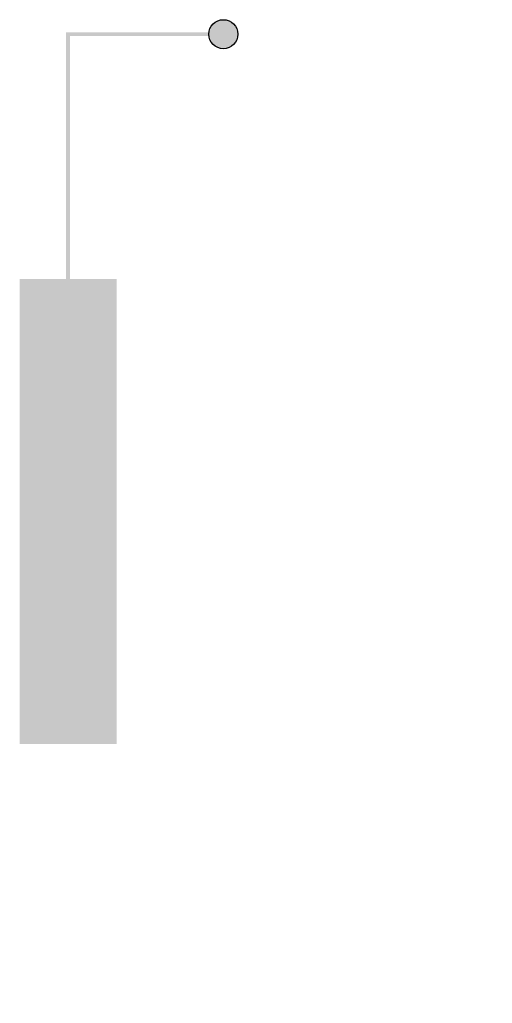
# Model space of a CAD drawing. Header units: metres. Extents: x -10515 to 89255, y -60186 to -4330.
# Drawn here: x -10515 to 13885, y -57646 to -6870 of the extents above; entities that cross this region are included whole.
import ezdxf

# ---------------------------------------------------------------- set-up
doc = ezdxf.new("R2010")
doc.units = ezdxf.units.M

msp = doc.modelspace()

# ---------------------------------------------------------------- hatches: boundary and pattern name
h = msp.add_hatch(color=5)
edge = h.paths.add_edge_path()
edge.add_arc((0, -7620), 750, 0, 360)
edge = h.paths.add_edge_path()
edge.add_arc((20320, -7620), 750, 0, 360)
edge = h.paths.add_edge_path()
edge.add_arc((40640, -7620), 750, 0, 360)
edge = h.paths.add_edge_path()
edge.add_arc((60960, -7620), 750, 0, 360)
edge = h.paths.add_edge_path()
edge.add_arc((17780, -56896), 750, 0, 360)
edge = h.paths.add_edge_path()
edge.add_arc((38100, -56896), 750, 0, 360)
edge = h.paths.add_edge_path()
edge.add_arc((58420, -56896), 750, 0, 360)
edge = h.paths.add_edge_path()
edge.add_arc((78740, -56896), 750, 0, 360)

# ---------------------------------------------------------------- linework, layer by layer
at = {"color": 5}
msp.add_circle((0, -7620), 750, dxfattribs=at)
for points in [[(-8115, -20255), (-7915, -20255), (-8115, -7520), (-7915, -7520)], [(-7915, -7720), (0, -7720), (-7915, -7520), (0, -7520)], [(-5515, -20255), (-5515, -44255), (-10515, -20255), (-10515, -44255)]]:
    msp.add_solid(points, dxfattribs=at)

doc.saveas('drawing.dxf')
